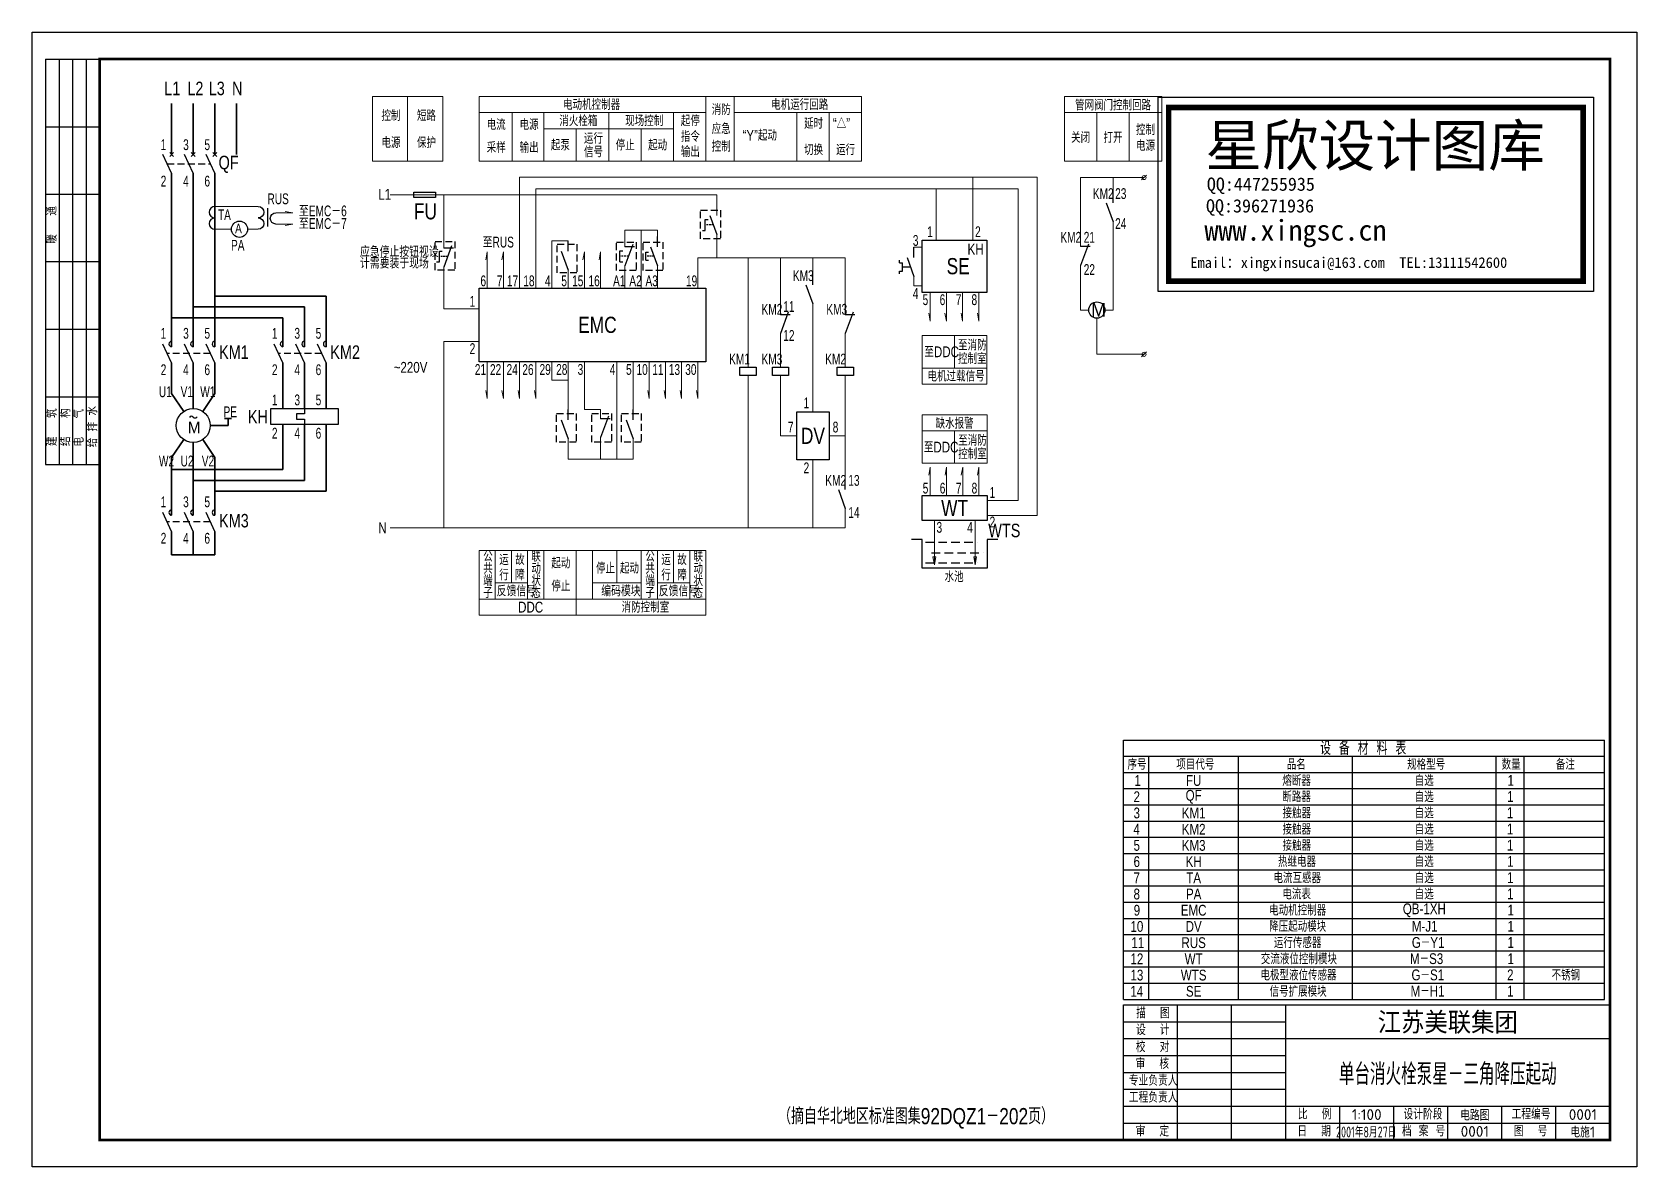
# Model space of a CAD drawing. Header units: millimetres. Extents: x 0 to 120769, y -43836 to 42042.
# Drawn here: x 61183 to 120583, y -43836 to -1836 of the extents above; entities that cross this region are included whole.
import ezdxf
from ezdxf.enums import TextEntityAlignment as Align

# ---------------------------------------------------------------- set-up
doc = ezdxf.new("R2010")
doc.units = ezdxf.units.MM
doc.header["$LTSCALE"] = 100
doc.header["$MEASUREMENT"] = 0
for name, pattern in [('ACAD_ISO10W100', [18.5, 12, -3, 0.5, -3]), ('DASH', [0.35, 0.25, -0.1]), ('DASHED2', [9.525, 6.35, -3.175])]:
    doc.linetypes.add(name, pattern=pattern)
for name, color, linetype in [('PUB_DIM', 3, 'Continuous'), ('PUB_TEXT', 7, 'Continuous'), ('PUB_TITLE', 4, 'Continuous'), ('点划线', 5, 'ACAD_ISO10W100'), ('虚线', 7, 'DASHED2')]:
    doc.layers.add(name, color=color, linetype=linetype)
for name, color, linetype, lineweight in [('一次线', 1, 'Continuous', 35), ('二次线', 4, 'Continuous', 15), ('块', 3, 'Continuous', 30), ('文字', 2, 'Continuous', 15)]:
    doc.layers.add(name, color=color, linetype=linetype, lineweight=lineweight)
doc.styles.add('-GBCBIGGBENOR', font='GBENOR.shx', dxfattribs={"width": 1.2, "bigfont": 'GBCBIG.shx'})
doc.styles.add('-HZTXTHZTXT_E', font='HZTXT_E.shx', dxfattribs={"width": 0.8, "bigfont": 'HZTXT.shx'})
doc.styles.add('163', font='SimSun.ttf', dxfattribs={"width": 0.99})
doc.styles.add('HZ', font='hztxt_e.shx', dxfattribs={"bigfont": 'hztxt.shx'})
doc.styles.add('样式 1', font='hztxt_e.shx', dxfattribs={"width": 0.8, "bigfont": 'hztxt.shx'})

# ---------------------------------------------------------------- blocks, each defined once
blk = doc.blocks.new('_LABEL1')
at = {"layer": 'PUB_TEXT'}
for p, q in [((-150, 20), (-150, 0)), ((0, 20), (-150, 20)), ((-125, 20), (-125, 0)), ((-100, 20), (-100, 0)), ((-75, 0), (-75, 20)), ((-50, 20), (-50, 0)), ((-25, 20), (-25, 0)), ((0, 20), (0, 0)), ((0, 15), (-150, 15)), ((0, 10), (-150, 10)), ((0, 5), (-150, 5)), ((0, 0), (-150, 0))]:
    blk.add_line(p, q, dxfattribs=at)
at = {"layer": 'PUB_TEXT', "style": '-GBCBIGGBENOR', "width": 1.2}
for s, p in [('建   筑', (-143.23, 15.86)), ('暖   通', (-68.36, 15.91)), ('结   构', (-143.21, 10.84)), ('电   气', (-143.41, 5.91)), ('给 排 水', (-143.65, 0.9))]:
    blk.add_text(s, height=3.5, dxfattribs=at).set_placement(p)
blk = doc.blocks.new('热继电器')
at = {"layer": '块'}
blk.add_lwpolyline([(-12.48, 0), (12.48, 0), (12.48, -5.95), (-12.48, -5.95)], close=True, dxfattribs=at)
blk = doc.blocks.new('接触器')
at = {"layer": '块'}
blk.add_line((0, -5.96), (-3.24, 1), dxfattribs=at)
blk.add_arc((0, 1), 1, 90, 270, dxfattribs=at)
blk = doc.blocks.new('电流互感器')
at = {"layer": '块'}
for centre in [(0, -2.1), (0, -6.3)]:
    blk.add_arc(centre, 2.1, 90, 270, dxfattribs=at)
blk = doc.blocks.new('断路器')
at = {"layer": '块'}
for p, q in [((0, -6.96), (-3.24, 0)), ((0.72, -0.72), (-0.72, 0.72)), ((0.72, 0.72), (-0.72, -0.72))]:
    blk.add_line(p, q, dxfattribs=at)
blk = doc.blocks.new('传感器')
at = {"layer": '块'}
blk.add_line((3.15, 1.7), (3.15, -5.14), dxfattribs=at)
for centre, start, end in [((0, -2.1), 270, 90), ((6.58, 0.2), 90, 270), ((6.58, -4), 90, 270)]:
    blk.add_arc(centre, 2.1, start, end, dxfattribs=at)
blk = doc.blocks.new('动闭触点')
at = {"layer": '块'}
for p, q in [((-2.56, 0), (0, -7.02)), ((0, 0), (0, 3.83))]:
    blk.add_line(p, q, dxfattribs=at)
blk = doc.blocks.new('动合触点')
blk.add_blockref('动闭触点', (0, 0))
blk = doc.blocks.new('热继动闭触点')
at = {"layer": '块'}
for p, q in [((-5.35, -5.84), (-5.35, -4.79)), ((-5.35, -5.84), (-4.3, -5.84)), ((-4.3, -8.84), (-4.3, -5.84)), ((-5.35, -8.84), (-4.3, -8.84)), ((-5.35, -9.89), (-5.35, -8.84))]:
    blk.add_line(p, q, dxfattribs=at)
at = {"layer": '块', "color": 4, "linetype": 'DASHED2', "ltscale": 0.1}
blk.add_line((-1.28, -7.34), (-4.3, -7.34), dxfattribs=at)
blk.add_blockref('动合触点', (0, -3.83))
blk = doc.blocks.new('动断触点')
at = {"layer": '块'}
for p, q in [((2.88, 0.91), (0, -7)), ((3.56, 0), (0, 0))]:
    blk.add_line(p, q, dxfattribs=at)
blk = doc.blocks.new('线圈')
at = {"layer": '块'}
for p, q in [((-3, -3), (-3, 0)), ((-3, 0), (3, 0)), ((3, 0), (3, -3)), ((3, -3), (-3, -3))]:
    blk.add_line(p, q, dxfattribs=at)
blk = doc.blocks.new('星欣设计图库02')
at = {"color": 5}
for p, q in [((0, 0), (0, 35969)), ((0, 35969), (80528, 35969)), ((80528, 35969), (80528, 0)), ((80528, 0), (0, 0))]:
    blk.add_line(p, q, dxfattribs=at)
at = {"color": 5, "const_width": 1008}
blk.add_lwpolyline([(1909, 1909), (1909, 34060), (78618, 34060), (78618, 1909), (1909, 1909)], dxfattribs=at)
at = {"color": 1, "style": '163'}
for s, height, p in [('星欣设计图库', 7680, (8697, 23212)), ('QQ:447255935', 2449.44, (8982, 18644)), ('QQ:396271936', 2449.44, (8821, 14628)), ('www.xingsc.cn', 3810.24, (8535, 9428)), ('Email：xingxinsucai@163.com  TEL:13111542600', 1959.55, (5919, 4381))]:
    blk.add_text(s, height=height, dxfattribs=at).set_placement(p)

msp = doc.modelspace()

# ---------------------------------------------------------------- linework, layer by layer
at = {"layer": 'PUB_TEXT'}
for p, q in [((101583, -37636), (101583, -28036)), ((101583, -28036), (119379, -28036)), ((119379, -37636), (119379, -28036)), ((101583, -28636), (119379, -28636)), ((102515, -37636), (102515, -28636)), ((105838, -37636), (105838, -28636)), ((110056, -37636), (110056, -28636)), ((115373, -37636), (115373, -28636)), ((116413, -37636), (116413, -28636)), ((101583, -29236), (119379, -29236)), ((101583, -29836), (119379, -29836)), ((101583, -30436), (119379, -30436)), ((101583, -31036), (119379, -31036)), ((101583, -31636), (119379, -31636)), ((101583, -32236), (119379, -32236)), ((101583, -32836), (119379, -32836)), ((101583, -33436), (119379, -33436)), ((101583, -34036), (119379, -34036)), ((101583, -34636), (119379, -34636)), ((101583, -35236), (119379, -35236)), ((101583, -35836), (119379, -35836)), ((101583, -36436), (119379, -36436)), ((101583, -37036), (119379, -37036)), ((101583, -37636), (119379, -37636)), ((101583, -42836), (101583, -37836)), ((101583, -37836), (119583, -37836)), ((103583, -42836), (103583, -37836)), ((105583, -42836), (105583, -37836)), ((107583, -42836), (107583, -37836)), ((119583, -42836), (119583, -37836)), ((101583, -38461), (107583, -38461)), ((101583, -39086), (119583, -39086)), ((101583, -39711), (107583, -39711)), ((101583, -40336), (107583, -40336)), ((101583, -40961), (107583, -40961)), ((101583, -41586), (119583, -41586)), ((109583, -42836), (109583, -41586)), ((111583, -42836), (111583, -41586)), ((113583, -42836), (113583, -41586)), ((115583, -42836), (115583, -41586)), ((117583, -42836), (117583, -41586)), ((101583, -42211), (119583, -42211)), ((101583, -42836), (119583, -42836))]:
    msp.add_line(p, q, dxfattribs=at)
at = {"layer": 'PUB_TITLE'}
msp.add_lwpolyline([(61183, -43836), (61183, -1836), (120583, -1836), (120583, -43836)], close=True, dxfattribs=at)
at = {"layer": 'PUB_TITLE', "const_width": 100}
msp.add_lwpolyline([(63683, -42836), (119583, -42836), (119583, -2836), (63683, -2836)], close=True, dxfattribs=at)
at = {"layer": '一次线'}
for p, q in [((66349, -4474), (66349, -6365)), ((67149, -4474), (67149, -6365)), ((67949, -4474), (67949, -6365)), ((68749, -4474), (68749, -6365)), ((66349, -7060), (66349, -9524)), ((67149, -7060), (67149, -9524)), ((67949, -7060), (67949, -9524)), ((66349, -9524), (66349, -13480)), ((67149, -9524), (67149, -13480)), ((67949, -9524), (67949, -13480)), ((67949, -11609), (72067, -11609)), ((72067, -11609), (72067, -13480)), ((66349, -12409), (70467, -12409)), ((67149, -12009), (71267, -12009)), ((70467, -12409), (70467, -13480)), ((71267, -12009), (71267, -13480)), ((66349, -14076), (66349, -15212)), ((67149, -14076), (67149, -15767)), ((67949, -14076), (67949, -15212)), ((70467, -14076), (70467, -15767)), ((71267, -14076), (71267, -15767)), ((72067, -14076), (72067, -15767)), ((66349, -15212), (66796, -15875)), ((67949, -15212), (67502, -15875)), ((67779, -16397), (68438, -16397)), ((68308, -16134), (68567, -16134)), ((68438, -16397), (68438, -16134)), ((70467, -16363), (70467, -18029)), ((71267, -16363), (71267, -18429)), ((72067, -16363), (72067, -18829)), ((66349, -17582), (66796, -16919)), ((67149, -17027), (67149, -19717)), ((67949, -17582), (67502, -16919)), ((66349, -17582), (66349, -19717)), ((67949, -17582), (67949, -19717)), ((66349, -18029), (70467, -18029)), ((67149, -18429), (71267, -18429)), ((67949, -18829), (72067, -18829)), ((67149, -20313), (67149, -20603))]:
    msp.add_line(p, q, dxfattribs=at)
at = {"layer": '一次线', "ltscale": 0.2}
for p, q in [((66349, -20313), (66349, -21177)), ((67149, -20313), (67149, -21177)), ((67949, -20313), (67949, -21177)), ((66349, -21177), (67949, -21177))]:
    msp.add_line(p, q, dxfattribs=at)
at = {"layer": '二次线', "linetype": 'DASH'}
for p, q in [((75083, -6616), (75083, -4216)), ((76383, -6616), (76383, -4216))]:
    msp.add_line(p, q, dxfattribs=at)
at = {"layer": '二次线'}
for p, q in [((86126, -4216), (86126, -6616)), ((77726, -4816), (86126, -4816)), ((80126, -4816), (80126, -6616)), ((82526, -4816), (82526, -6616)), ((84926, -4816), (84926, -6616)), ((87171, -4816), (91883, -4816)), ((99393, -4816), (102993, -4816)), ((80126, -5416), (82526, -5416)), ((81326, -5416), (81326, -6616)), ((82526, -5416), (84926, -5416)), ((83726, -5416), (83726, -6616)), ((79226, -11317), (79226, -7202)), ((79826, -11317), (79826, -7640)), ((94646, -9542), (94646, -7640)), ((96003, -9542), (96003, -7202)), ((102428, -7132), (102251, -7309)), ((74442, -7855), (76097, -7855)), ((76097, -7855), (76986, -7855)), ((76419, -7855), (76419, -9838)), ((76986, -7855), (86525, -7855)), ((70545, -8470), (70840, -8522)), ((70545, -8995), (70840, -8942)), ((83726, -11317), (83726, -9168)), ((77974, -10263), (78026, -9968)), ((78026, -11317), (78026, -9968)), ((78574, -10263), (78626, -9968)), ((78626, -11317), (78626, -9968)), ((81026, -9558), (80426, -9558)), ((80426, -11317), (80426, -9558)), ((81574, -10263), (81626, -9968)), ((81626, -11317), (81626, -9968)), ((82174, -10263), (82226, -9968)), ((82226, -11317), (82226, -9968)), ((93825, -9797), (94125, -9797)), ((76419, -10538), (76419, -12081)), ((81026, -11317), (81026, -10643)), ((83126, -11317), (83126, -10482)), ((84326, -11317), (84326, -10482)), ((85826, -10193), (91284, -10193)), ((85826, -11317), (85826, -10193)), ((93825, -11224), (93825, -10882)), ((93825, -11224), (94125, -11224)), ((94425, -12536), (94425, -11478)), ((95025, -12536), (95025, -11478)), ((95625, -12536), (95625, -11478)), ((96225, -12536), (96225, -11478)), ((76419, -12081), (77726, -12081)), ((94373, -12240), (94425, -12536)), ((94973, -12240), (95025, -12536)), ((95573, -12240), (95625, -12536)), ((96173, -12240), (96225, -12536)), ((76419, -13281), (76419, -20181)), ((76419, -13281), (77726, -13281)), ((95325, -13068), (95325, -14268)), ((78026, -15393), (78026, -14044)), ((78626, -15393), (78626, -14044)), ((79226, -15393), (79226, -14044)), ((79826, -15393), (79826, -14044)), ((80426, -14719), (80426, -14044)), ((81026, -15804), (81026, -14044)), ((81626, -15804), (81626, -14044)), ((82826, -17644), (82826, -14044)), ((83426, -15804), (83426, -14044)), ((84026, -15393), (84026, -14044)), ((84626, -15393), (84626, -14044)), ((85226, -15393), (85226, -14044)), ((85826, -15393), (85826, -14044)), ((102428, -13673), (102251, -13849)), ((80426, -14719), (81026, -14719)), ((94125, -14268), (96525, -14268)), ((77974, -15098), (78026, -15393)), ((78574, -15098), (78626, -15393)), ((79174, -15098), (79226, -15393)), ((79774, -15098), (79826, -15393)), ((83974, -15098), (84026, -15393)), ((84574, -15098), (84626, -15393)), ((85174, -15098), (85226, -15393)), ((85774, -15098), (85826, -15393)), ((82226, -16145), (82226, -15804)), ((94129, -16595), (96529, -16595)), ((95329, -16595), (95329, -17795)), ((81026, -17644), (81026, -16889)), ((82226, -17644), (82226, -16844)), ((83426, -17644), (83426, -16889)), ((81026, -17644), (83426, -17644)), ((94429, -17932), (94377, -18228)), ((94429, -18989), (94429, -17932)), ((95029, -17932), (94977, -18228)), ((95029, -18989), (95029, -17932)), ((95629, -17932), (95577, -18228)), ((95629, -18989), (95629, -17932)), ((96229, -17932), (96177, -18228)), ((96229, -18989), (96229, -17932)), ((74442, -20181), (74540, -20181)), ((74540, -20181), (91284, -20181)), ((78326, -21019), (78326, -22819)), ((78926, -21019), (78926, -22219)), ((79526, -21019), (79526, -22819)), ((80126, -21019), (80126, -22819)), ((81326, -21019), (81326, -23419)), ((81926, -21019), (81926, -22819)), ((82826, -21019), (82826, -22219)), ((83726, -21019), (83726, -22819)), ((84326, -21019), (84326, -22819)), ((84926, -21019), (84926, -22219)), ((85526, -21019), (85526, -22819)), ((86126, -21019), (86126, -23419)), ((94527, -21255), (94579, -21551)), ((94631, -21255), (94579, -21551)), ((96035, -21255), (96087, -21551)), ((96139, -21255), (96087, -21551)), ((78326, -22219), (79526, -22219)), ((81926, -22219), (83726, -22219)), ((84326, -22219), (85526, -22219)), ((77726, -22819), (86126, -22819))]:
    msp.add_line(p, q, dxfattribs=at)
at = {"layer": '二次线', "ltscale": 0.2}
for p, q in [((86126, -4216), (87171, -4216)), ((91883, -6616), (91883, -4216)), ((102993, -6616), (102993, -4216)), ((78949, -6616), (78949, -4816)), ((89484, -6616), (89484, -4816)), ((90683, -6616), (90683, -4816)), ((100593, -6616), (100593, -4816)), ((101793, -6616), (101793, -4816)), ((101793, -6616), (101793, -4816)), ((101793, -6616), (101793, -4816)), ((86126, -6616), (87171, -6616)), ((79226, -7202), (98380, -7202)), ((79826, -7640), (97676, -7640)), ((97676, -19170), (97676, -7640)), ((98380, -19731), (98380, -7202)), ((99993, -9775), (99993, -7220)), ((99993, -7220), (102339, -7220)), ((101193, -7220), (101193, -7772)), ((67949, -8292), (69550, -8292)), ((86525, -7855), (86525, -8623)), ((70208, -8522), (70840, -8522)), ((101193, -8857), (101193, -12123)), ((67949, -9132), (68203, -9132)), ((68560, -9132), (68203, -9132)), ((69550, -9132), (69160, -9132)), ((70208, -8942), (70840, -8942)), ((83126, -9168), (84326, -9168)), ((83126, -9783), (83126, -9168)), ((84326, -9397), (84326, -9168)), ((86525, -9323), (86525, -10193)), ((87684, -10193), (87684, -14242)), ((88884, -12295), (88884, -10193)), ((90084, -10803), (90084, -10193)), ((91284, -10193), (91284, -12295)), ((99993, -12123), (99993, -10474)), ((90084, -11888), (90084, -15887)), ((99993, -12123), (100291, -12123)), ((100593, -12424), (100593, -13761)), ((100894, -12123), (101193, -12123)), ((88884, -14242), (88884, -12995)), ((91284, -12995), (91284, -14242)), ((100593, -13761), (102339, -13761)), ((87684, -14542), (87684, -20181)), ((88884, -16778), (88884, -14542)), ((91284, -14542), (91284, -18386)), ((81626, -15804), (82226, -15804)), ((88884, -16778), (89484, -16778)), ((91262, -16778), (90684, -16778)), ((90084, -17668), (90084, -20181)), ((91284, -19471), (91284, -20181)), ((97676, -19170), (96529, -19170)), ((94579, -19907), (94579, -21551)), ((96087, -19907), (96087, -21555)), ((98380, -19731), (96529, -19731)), ((94527, -21255), (94631, -21255)), ((96035, -21255), (96139, -21255))]:
    msp.add_line(p, q, dxfattribs=at)
at = {"layer": '二次线'}
for points in [[(76383, -6616), (73783, -6616), (73783, -4216), (76383, -4216)], [(86126, -6616), (77726, -6616), (77726, -4216), (86126, -4216)], [(91883, -6616), (87171, -6616), (87171, -4216), (91883, -4216)], [(102993, -6616), (99393, -6616), (99393, -4216), (102993, -4216)], [(86126, -23419), (77726, -23419), (77726, -21019), (86126, -21019)]]:
    msp.add_lwpolyline(points, dxfattribs=at)
for points in [[(94125, -13068), (96525, -13068), (96525, -14868), (94125, -14868)], [(94129, -15995), (96529, -15995), (96529, -17795), (94129, -17795)]]:
    msp.add_lwpolyline(points, close=True, dxfattribs=at)
for centre in [(102339, -7220), (102339, -13761)]:
    msp.add_circle(centre, 75, dxfattribs=at)
at = {"layer": '块'}
for p, q in [((86097, -8773), (86202, -8773)), ((86097, -9173), (86097, -8773)), ((86270, -8623), (86525, -9323)), ((85992, -9173), (86097, -9173)), ((76262, -10342), (76262, -9942)), ((76262, -9942), (76367, -9942)), ((76707, -9747), (76419, -10538)), ((76775, -9838), (76419, -9838)), ((82942, -10333), (82942, -9933)), ((82942, -9933), (83047, -9933)), ((83414, -9692), (83126, -10482)), ((83482, -9783), (83126, -9783)), ((83897, -9981), (84002, -9981)), ((83897, -10281), (83897, -9981)), ((76157, -10342), (76262, -10342)), ((82942, -10333), (83047, -10333)), ((83897, -10281), (84002, -10281)), ((82514, -16054), (82226, -16844)), ((82582, -16145), (82226, -16145)), ((94129, -20618), (93729, -20618)), ((94129, -21681), (94129, -20618)), ((96529, -20618), (96529, -21681)), ((96929, -20618), (96529, -20618)), ((96529, -21681), (94129, -21681))]:
    msp.add_line(p, q, dxfattribs=at)
at = {"layer": '块', "color": 4, "linetype": 'DASHED2', "ltscale": 0.1}
for p, q in [((86397, -8973), (86097, -8973)), ((76563, -10142), (76262, -10142)), ((83254, -10133), (82942, -10133)), ((84199, -10131), (83897, -10131))]:
    msp.add_line(p, q, dxfattribs=at)
at = {"layer": '块', "ltscale": 0.2}
for p, q in [((70967, -15967), (70967, -16167)), ((71267, -15967), (70967, -15967)), ((71267, -15767), (71267, -15967)), ((70967, -16167), (71267, -16167)), ((71267, -16167), (71267, -16363))]:
    msp.add_line(p, q, dxfattribs=at)
for points in [[(75315, -7755), (76115, -7755), (76115, -7955), (75315, -7955)], [(89484, -15887), (90684, -15887), (90684, -17668), (89484, -17668)]]:
    msp.add_lwpolyline(points, close=True, dxfattribs=at)
at = {"layer": '块'}
for points in [[(94125, -9542), (96525, -9542), (96525, -11478), (94125, -11478)], [(77726, -11317), (86126, -11317), (86126, -14044), (77726, -14044)], [(94129, -18989), (96529, -18989), (96529, -19907), (94129, -19907)]]:
    msp.add_lwpolyline(points, close=True, dxfattribs=at)
msp.add_circle((68860, -9132), 300, dxfattribs=at)
at = {"layer": '块', "ltscale": 0.2}
msp.add_circle((100593, -12123), 301, dxfattribs=at)
at = {"layer": '块', "color": 6}
msp.add_circle((67149, -16397), 630, dxfattribs=at)
at = {"layer": '块'}
for centre, start, end in [((67078, -16146), 40.93764, 144.39953), ((67214, -16028), 220.93764, 324.39953)]:
    msp.add_arc(centre, 89.9, start, end, dxfattribs=at)
at = {"layer": '虚线', "ltscale": 0.4}
for p, q in [((66187, -6712), (67787, -6712)), ((67787, -13728), (66187, -13728)), ((71904, -13728), (70304, -13728)), ((67787, -19965), (66187, -19965))]:
    msp.add_line(p, q, dxfattribs=at)
at = {"layer": '虚线', "ltscale": 0.5}
for p, q in [((94253, -20714), (96160, -20714)), ((94479, -21114), (96385, -21114)), ((94253, -21477), (96159, -21477))]:
    msp.add_line(p, q, dxfattribs=at)
at = {"layer": '虚线', "color": 5, "ltscale": 0.4}
for points in [[(85929, -8429), (86658, -8429), (86658, -9488), (85929, -9488)], [(76098, -9583), (76827, -9583), (76827, -10642), (76098, -10642)], [(80624, -9688), (81352, -9688), (81352, -10747), (80624, -10747)], [(82820, -9605), (83548, -9605), (83548, -10664), (82820, -10664)], [(83795, -9605), (84523, -9605), (84523, -10664), (83795, -10664)], [(80597, -15957), (81325, -15957), (81325, -17016), (80597, -17016)], [(81898, -15957), (82626, -15957), (82626, -17016), (81898, -17016)], [(83001, -15957), (83729, -15957), (83729, -17016), (83001, -17016)]]:
    msp.add_lwpolyline(points, close=True, dxfattribs=at)

# ---------------------------------------------------------------- block references
at = {"xscale": 100, "yscale": 100, "zscale": 100}
msp.add_blockref('动合触点', (84326, -9780), dxfattribs=at)
at = {"layer": 'PUB_DIM', "xscale": 0.2000000000116415, "yscale": 0.2000000000116415, "zscale": 0.2}
msp.add_blockref('星欣设计图库02', (102869, -11437), dxfattribs=at)
at = {"layer": 'PUB_TITLE', "xscale": 100, "yscale": 100, "zscale": 100, "rotation": 90}
msp.add_blockref('_LABEL1', (63683, -2836), dxfattribs=at)
at = {"layer": '一次线', "xscale": 100, "yscale": 100, "zscale": 100}
msp.add_blockref('热继电器', (71267, -15767), dxfattribs=at)
at = {"layer": '二次线', "xscale": 100, "yscale": 100, "zscale": 100}
for name, p in [('动合触点', (101193, -8155)), ('动合触点', (81026, -9941)), ('动断触点', (99993, -9775)), ('动合触点', (90084, -11186)), ('动断触点', (88884, -12295)), ('动断触点', (91284, -12295)), ('接触器', (66349, -13480)), ('接触器', (67149, -13480)), ('接触器', (67949, -13480)), ('接触器', (70467, -13480)), ('接触器', (71267, -13480)), ('接触器', (72067, -13480)), ('线圈', (87684, -14242)), ('线圈', (88884, -14242)), ('线圈', (91284, -14242)), ('动合触点', (81026, -16187)), ('动合触点', (83426, -16187)), ('动合触点', (91284, -18769)), ('接触器', (66349, -19717)), ('接触器', (67149, -19717)), ('接触器', (67949, -19717))]:
    msp.add_blockref(name, p, dxfattribs=at)
at = {"layer": '文字', "xscale": 100, "yscale": 100, "zscale": 100}
for p in [(66349, -6365), (67149, -6365), (67949, -6365)]:
    msp.add_blockref('断路器', p, dxfattribs=at)
at = {"layer": '点划线', "ltscale": 0.2, "yscale": 100, "zscale": 100}
for name, p, xscale in [('电流互感器', (67949, -8292), 100), ('传感器', (70208, -8522), -100), ('热继动闭触点', (93825, -9797), 100)]:
    msp.add_blockref(name, p, dxfattribs=dict(at, xscale=xscale))

# ---------------------------------------------------------------- texts
at = {"layer": 'PUB_TEXT'}
for s, height, style, width, p in [('设  备  材  料  表', 500, '-HZTXTHZTXT_E', 0.8, (108857, -28586)), ('序号', 400, '-HZTXTHZTXT_E', 0.8, (101728, -29137)), ('项目代号', 400, '-HZTXTHZTXT_E', 0.8, (103535, -29136)), ('品名', 400, '-HZTXTHZTXT_E', 0.8, (107622, -29136)), ('规格型号', 400, '-HZTXTHZTXT_E', 0.8, (112078, -29139)), ('数量', 400, '-HZTXTHZTXT_E', 0.8, (115575, -29136)), ('备注', 400, '-HZTXTHZTXT_E', 0.8, (117582, -29136)), ('熔断器', 400, '-HZTXTHZTXT_E', 0.8, (107458, -29736)), ('自选', 400, '-HZTXTHZTXT_E', 0.8, (112358, -29734)), ('1', 400, '-HZTXTHZTXT_E', 0.8, (115796, -29729)), ('断路器', 400, '-HZTXTHZTXT_E', 0.8, (107458, -30336)), ('自选', 400, '-HZTXTHZTXT_E', 0.8, (112358, -30334)), ('1', 400, '-HZTXTHZTXT_E', 0.8, (115779, -30329)), ('接触器', 400, '-HZTXTHZTXT_E', 0.8, (107466, -30936)), ('自选', 400, '-HZTXTHZTXT_E', 0.8, (112358, -30934)), ('1', 400, '-HZTXTHZTXT_E', 0.8, (115773, -30929)), ('接触器', 400, '-HZTXTHZTXT_E', 0.8, (107466, -31536)), ('自选', 400, '-HZTXTHZTXT_E', 0.8, (112358, -31534)), ('1', 400, '-HZTXTHZTXT_E', 0.8, (115773, -31529)), ('接触器', 400, '-HZTXTHZTXT_E', 0.8, (107466, -32136)), ('自选', 400, '-HZTXTHZTXT_E', 0.8, (112358, -32134)), ('1', 400, '-HZTXTHZTXT_E', 0.8, (115773, -32129)), ('热继电器', 400, '-HZTXTHZTXT_E', 0.8, (107298, -32737)), ('自选', 400, '-HZTXTHZTXT_E', 0.8, (112358, -32734)), ('1', 400, '-HZTXTHZTXT_E', 0.8, (115779, -32729)), ('电流互感器', 400, '-HZTXTHZTXT_E', 0.8, (107131, -33336)), ('自选', 400, '-HZTXTHZTXT_E', 0.8, (112358, -33334)), ('1', 400, '-HZTXTHZTXT_E', 0.8, (115779, -33329)), ('电流表', 400, '-HZTXTHZTXT_E', 0.8, (107460, -33936)), ('自选', 400, '-HZTXTHZTXT_E', 0.8, (112358, -33934)), ('1', 400, '-HZTXTHZTXT_E', 0.8, (115779, -33929)), ('电动机控制器', 400, '-HZTXTHZTXT_E', 0.8, (106971, -34534)), ('1', 400, '-HZTXTHZTXT_E', 0.8, (115796, -34529)), ('降压起动模块', 400, '-HZTXTHZTXT_E', 0.8, (106971, -35134)), ('1', 400, '-HZTXTHZTXT_E', 0.8, (115796, -35129)), ('运行传感器', 400, '-HZTXTHZTXT_E', 0.8, (107147, -35736)), ('G－Y1', 400, '-HZTXTHZTXT_E', 0.8, (112252, -35729)), ('1', 400, '-HZTXTHZTXT_E', 0.8, (115796, -35729)), ('交流液位控制模块', 400, '-HZTXTHZTXT_E', 0.8, (106663, -36336)), ('M－S3', 400, '-HZTXTHZTXT_E', 0.8, (112183, -36329)), ('1', 400, '-HZTXTHZTXT_E', 0.8, (115796, -36329)), ('电极型液位传感器', 400, '-HZTXTHZTXT_E', 0.8, (106651, -36936)), ('G－S1', 400, '-HZTXTHZTXT_E', 0.8, (112240, -36929)), ('2', 400, '-HZTXTHZTXT_E', 0.8, (115779, -36929)), ('不锈钢', 400, '-HZTXTHZTXT_E', 0.8, (117426, -36937)), ('信号扩展模块', 400, '-HZTXTHZTXT_E', 0.8, (106987, -37539)), ('M－H1', 400, '-HZTXTHZTXT_E', 0.8, (112206, -37529)), ('1', 400, '-HZTXTHZTXT_E', 0.8, (115779, -37529)), ('描  图', 400, '-GBCBIGGBENOR', 1.2, (102051, -38336)), ('设  计', 400, '-GBCBIGGBENOR', 1.2, (102043, -38956)), ('校  对', 400, '-GBCBIGGBENOR', 1.2, (102038, -39590)), ('审  核', 400, '-GBCBIGGBENOR', 1.2, (102026, -40211)), ('专业负责人', 400, '-GBCBIGGBENOR', 1.2, (101778, -40831)), ('工程负责人', 400, '-GBCBIGGBENOR', 1.2, (101778, -41456)), ('比  例        ', 400, '-GBCBIGGBENOR', 1.2, (108036, -42079)), ('设计阶段', 400, '-GBCBIGGBENOR', 1.2, (111946, -42081)), ('工程编号', 400, '-GBCBIGGBENOR', 1.2, (115946, -42079)), ('审  定', 400, '-GBCBIGGBENOR', 1.2, (102028, -42706)), ('日  期', 400, '-GBCBIGGBENOR', 1.2, (108016, -42709)), ('档 案 号', 400, '-GBCBIGGBENOR', 1.2, (111886, -42704)), ('图  号', 400, '-GBCBIGGBENOR', 1.2, (116028, -42702))]:
    msp.add_text(s, height=height, dxfattribs=dict(at, style=style, width=width)).set_placement(p)
at = {"layer": 'PUB_TEXT', "ltscale": 0.2, "style": '-HZTXTHZTXT_E', "width": 0.8}
for s, p in [('1', (101986, -29736)), ('2', (101952, -30336)), ('3', (101952, -30936)), ('4', (101946, -31536)), ('5', (101952, -32136)), ('6', (101952, -32736)), ('7', (101952, -33336)), ('8', (101952, -33936)), ('9', (101958, -34536)), ('10', (101838, -35136)), ('M-J1', (112252, -35129)), ('11', (101872, -35736)), ('12', (101838, -36336)), ('13', (101838, -36936)), ('14', (101832, -37536))]:
    msp.add_text(s, height=400, dxfattribs=at).set_placement(p)
at = {"layer": 'PUB_TEXT', "style": '-HZTXTHZTXT_E', "width": 0.8}
for s, p in [('FU', (104177, -29536)), ('QF', (104177, -30136)), ('KH', (104177, -32536)), ('TA', (104177, -33136)), ('PA', (104177, -33736)), ('EMC', (104177, -34336)), ('QB-1XH', (112715, -34336)), ('RUS', (104177, -35536)), ('WT', (104177, -36136)), ('WTS', (104177, -36736)), ('SE', (104177, -37336))]:
    msp.add_text(s, height=400, dxfattribs=at).set_placement(p, align=Align.MIDDLE)
at = {"layer": 'PUB_TEXT', "ltscale": 0.2, "style": '-HZTXTHZTXT_E', "width": 0.8}
for s, p in [('KM1', (104177, -30736)), ('KM2', (104177, -31336)), ('KM3', (104177, -31936)), ('DV', (104177, -34936))]:
    msp.add_text(s, height=400, dxfattribs=at).set_placement(p, align=Align.MIDDLE)
at = {"layer": 'PUB_TEXT', "style": '-GBCBIGGBENOR'}
for tag, text, height, width, p in [('江苏美联集团', '江苏美联集团', 800, 1.5, (113583, -38461)), ('1:100', '1:100', 400, 1.2, (110583, -41898)), ('电路图', '电路图', 400, 1.2, (114583, -41898)), ('0001', '0001', 400, 1.2, (118583, -41898)), ('2001年8月27日', '2001年8月27日', 400, 0.8, (110564, -42523)), ('0001', '0001', 400, 1.2, (114583, -42523)), ('电施1', '电施1', 400, 1.2, (118583, -42523))]:
    msp.add_attdef(tag, text=text, height=height, dxfattribs=dict(at, width=width)).set_placement(p, align=Align.MIDDLE)
at = {"layer": '块', "style": '-HZTXTHZTXT_E', "width": 0.8}
for s, height, p in [('QF', 500, (68085, -6912)), ('FU', 600, (75313, -8768)), ('EMC', 600, (81395, -12970)), ('KM1', 500, (68103, -13931)), ('KM2', 500, (72220, -13931)), ('KH', 500, (69172, -16320)), ('KM3', 500, (68103, -20168)), ('WTS', 500, (96574, -20530))]:
    msp.add_text(s, height=height, dxfattribs=at).set_placement(p)
at = {"layer": '块', "style": '样式 1', "text_generation_flag": 4, "width": 0.8}
msp.add_text('A', height=350, rotation=180, dxfattribs=at).set_placement((68947, -9279))
at = {"layer": '块', "ltscale": 0.2, "style": '-HZTXTHZTXT_E', "width": 0.8}
msp.add_text('SE', height=600, dxfattribs=at).set_placement((95033, -10799))
at = {"layer": '块'}
for height, style, p in [(500, 'HZ', (100380, -12364)), (420, '样式 1', (66947, -16680))]:
    msp.add_text('M', height=height, dxfattribs=dict(at, style=style)).set_placement(p)
at = {"layer": '块', "style": '-HZTXTHZTXT_E', "width": 0.8}
msp.add_text('DV', height=600, dxfattribs=at).set_placement((90084, -16778), align=Align.MIDDLE)
at = {"layer": '块', "ltscale": 0.2, "style": '-HZTXTHZTXT_E', "width": 0.8}
for s, p in [('WT', (95329, -19448)), ('（摘自华北地区标准图集92DQZ1－202页）', (93903, -42003))]:
    msp.add_text(s, height=600, dxfattribs=at).set_placement(p, align=Align.MIDDLE)
at = {"layer": '文字'}
for s, height, style, width, p in [('L1', 500, '-HZTXTHZTXT_E', 0.8, (66074, -4170)), ('L2', 500, '-HZTXTHZTXT_E', 0.8, (66929, -4170)), ('L3', 500, '-HZTXTHZTXT_E', 0.8, (67721, -4170)), ('N', 500, '-HZTXTHZTXT_E', 0.8, (68584, -4170)), ('控制', 400, 'HZ', 0.8, (74114, -5125)), ('短路', 400, 'HZ', 0.8, (75427, -5125)), ('电动机控制器', 400, 'HZ', 0.8, (80837, -4716)), ('消防', 400, 'HZ', 0.8, (86338, -4902)), ('电机运行回路', 400, 'HZ', 0.8, (88539, -4716)), ('电流', 400, 'HZ', 0.8, (78008, -5459)), ('电源', 400, 'HZ', 0.8, (79227, -5459)), ('消火栓箱', 400, 'HZ', 0.8, (80697, -5316)), ('现场控制', 400, 'HZ', 0.8, (83136, -5316)), ('起停', 400, 'HZ', 0.8, (85195, -5316)), ('应急', 400, 'HZ', 0.8, (86338, -5611)), ('延时', 400, 'HZ', 0.8, (89756, -5415)), ('“△”', 400, 'HZ', 0.8, (90821, -5415)), ('1', 400, 'HZ', 0.7, (65942, -6203)), ('3', 400, 'HZ', 0.7, (66774, -6203)), ('5', 400, 'HZ', 0.7, (67561, -6203)), ('电源', 400, 'HZ', 0.8, (74114, -6125)), ('保护', 400, 'HZ', 0.8, (75427, -6125)), ('采样', 400, 'HZ', 0.8, (78008, -6305)), ('输出', 400, 'HZ', 0.8, (79227, -6305)), ('起泵', 400, 'HZ', 0.8, (80385, -6216)), ('运行', 400, 'HZ', 0.8, (81608, -5966)), ('停止\u3000', 400, 'HZ', 0.8, (82785, -6216)), ('起动', 400, 'HZ', 0.8, (83984, -6216)), ('指令', 400, 'HZ', 0.8, (85195, -5898)), ('控制', 400, 'HZ', 0.8, (86338, -6265)), ('“Y”起动', 400, 'HZ', 0.8, (87478, -5853)), ('信号', 400, 'HZ', 0.8, (81608, -6466)), ('输出', 400, 'HZ', 0.8, (85195, -6457)), ('切换', 400, 'HZ', 0.8, (89756, -6389)), ('运行', 400, 'HZ', 0.8, (90943, -6389)), ('2', 400, 'HZ', 0.7, (65942, -7551)), ('4', 400, 'HZ', 0.7, (66774, -7551)), ('6', 400, 'HZ', 0.7, (67561, -7551)), ('L1', 400, 'HZ', 0.8, (73997, -8040)), ('KM2', 400, 'HZ', 0.7, (100445, -8013)), ('23', 400, 'HZ', 0.7, (101271, -8013)), ('RUS', 400, 'HZ', 0.7, (69895, -8205)), ('至EMC－6', 400, 'HZ', 0.7, (71061, -8654)), ('TA', 400, 'HZ', 0.7, (68062, -8796)), ('至EMC－7', 400, 'HZ', 0.7, (71061, -9122)), ('24', 400, 'HZ', 0.7, (101271, -9122)), ('至RUS', 400, 'HZ', 0.7, (77863, -9808)), ('3', 400, 'HZ', 0.7, (93782, -9748)), ('1', 400, 'HZ', 0.7, (94311, -9424)), ('2', 400, 'HZ', 0.7, (96086, -9424)), ('KM2', 400, 'HZ', 0.7, (99245, -9630)), ('21', 400, 'HZ', 0.7, (100108, -9630)), ('PA', 400, 'HZ', 0.7, (68546, -9926)), ('应急停止按钮视设', 400, 'HZ', 0.7, (73320, -10161)), ('KH', 400, 'HZ', 0.8, (95807, -10072)), ('计需要装于现场', 400, 'HZ', 0.7, (73320, -10587)), ('KM3', 400, 'HZ', 0.7, (89343, -11050)), ('22', 400, 'HZ', 0.7, (100108, -10824)), ('6', 400, 'HZ', 0.7, (77778, -11242)), ('7', 400, 'HZ', 0.7, (78384, -11242)), ('17', 400, 'HZ', 0.7, (78758, -11242)), ('18', 400, 'HZ', 0.7, (79365, -11242)), ('4', 400, 'HZ', 0.7, (80165, -11242)), ('5', 400, 'HZ', 0.7, (80772, -11242)), ('15', 400, 'HZ', 0.7, (81170, -11242)), ('16', 400, 'HZ', 0.7, (81777, -11242)), ('A1', 400, 'HZ', 0.7, (82687, -11242)), ('A2', 400, 'HZ', 0.7, (83289, -11242)), ('A3', 400, 'HZ', 0.7, (83887, -11242)), ('19', 400, 'HZ', 0.7, (85385, -11242)), ('1', 400, 'HZ', 0.7, (77378, -11999)), ('11', 400, 'HZ', 0.7, (88987, -12193)), ('4', 400, 'HZ', 0.7, (93782, -11710)), ('5', 400, 'HZ', 0.7, (94144, -11939)), ('6', 400, 'HZ', 0.7, (94775, -11939)), ('7', 400, 'HZ', 0.7, (95371, -11939)), ('8', 400, 'HZ', 0.7, (95954, -11939)), ('KM2', 400, 'HZ', 0.7, (88183, -12295)), ('KM3', 400, 'HZ', 0.7, (90583, -12295)), ('1', 400, 'HZ', 0.7, (65942, -13184)), ('3', 400, 'HZ', 0.7, (66774, -13184)), ('5', 400, 'HZ', 0.7, (67561, -13184)), ('1', 400, 'HZ', 0.7, (70059, -13184)), ('3', 400, 'HZ', 0.7, (70892, -13184)), ('5', 400, 'HZ', 0.7, (71678, -13184)), ('12', 400, 'HZ', 0.7, (88987, -13263)), ('2', 400, 'HZ', 0.7, (77378, -13750)), ('2', 400, 'HZ', 0.7, (65942, -14532)), ('4', 400, 'HZ', 0.7, (66774, -14532)), ('6', 400, 'HZ', 0.7, (67561, -14532)), ('2', 400, 'HZ', 0.7, (70059, -14532)), ('4', 400, 'HZ', 0.7, (70892, -14532)), ('6', 400, 'HZ', 0.7, (71678, -14532)), ('~220V', 400, 'HZ', 0.8, (74566, -14442)), ('21', 400, 'HZ', 0.7, (77570, -14525)), ('22', 400, 'HZ', 0.7, (78130, -14525)), ('24', 400, 'HZ', 0.7, (78744, -14525)), ('26', 400, 'HZ', 0.7, (79329, -14525)), ('29', 400, 'HZ', 0.7, (79965, -14521)), ('28', 400, 'HZ', 0.7, (80580, -14521)), ('3', 400, 'HZ', 0.7, (81375, -14521)), ('4', 400, 'HZ', 0.7, (82566, -14521)), ('5', 400, 'HZ', 0.7, (83168, -14521)), ('10', 400, 'HZ', 0.7, (83554, -14525)), ('11', 400, 'HZ', 0.7, (84140, -14525)), ('13', 400, 'HZ', 0.7, (84749, -14525)), ('30', 400, 'HZ', 0.7, (85358, -14525)), ('KM1', 400, 'HZ', 0.7, (86983, -14137)), ('KM3', 400, 'HZ', 0.7, (88183, -14137)), ('KM2', 400, 'HZ', 0.7, (90540, -14137)), ('U1', 400, 'HZ', 0.7, (65877, -15346)), ('V1', 400, 'HZ', 0.7, (66680, -15346)), ('W1', 400, 'HZ', 0.7, (67407, -15346)), ('1', 400, 'HZ', 0.7, (70059, -15649)), ('3', 400, 'HZ', 0.7, (70892, -15649)), ('5', 400, 'HZ', 0.7, (71678, -15649)), ('1', 400, 'HZ', 0.7, (89739, -15758)), ('PE', 400, 'HZ', 0.7, (68267, -16090)), ('2', 400, 'HZ', 0.7, (70059, -16881)), ('4', 400, 'HZ', 0.7, (70892, -16881)), ('6', 400, 'HZ', 0.7, (71678, -16881)), ('7', 400, 'HZ', 0.7, (89159, -16654)), ('8', 400, 'HZ', 0.7, (90817, -16654)), ('W2', 400, 'HZ', 0.7, (65877, -17910)), ('U2', 400, 'HZ', 0.7, (66680, -17910)), ('V2', 400, 'HZ', 0.7, (67464, -17910)), ('2', 400, 'HZ', 0.7, (89739, -18163)), ('KM2', 400, 'HZ', 0.7, (90543, -18627)), ('13', 400, 'HZ', 0.7, (91395, -18627)), ('5', 400, 'HZ', 0.7, (94148, -18914)), ('6', 400, 'HZ', 0.7, (94779, -18914)), ('7', 400, 'HZ', 0.7, (95375, -18914)), ('8', 400, 'HZ', 0.7, (95958, -18914)), ('1', 400, 'HZ', 0.7, (96623, -19076)), ('1', 400, 'HZ', 0.7, (65942, -19421)), ('3', 400, 'HZ', 0.7, (66774, -19421)), ('5', 400, 'HZ', 0.7, (67561, -19421)), ('14', 400, 'HZ', 0.7, (91395, -19815)), ('N', 400, 'HZ', 0.8, (73997, -20383)), ('3', 400, 'HZ', 0.7, (94659, -20365)), ('4', 400, 'HZ', 0.7, (95795, -20365)), ('2', 400, 'HZ', 0.7, (96623, -20167)), ('2', 400, 'HZ', 0.7, (65942, -20769)), ('4', 400, 'HZ', 0.7, (66774, -20769)), ('6', 400, 'HZ', 0.7, (67561, -20769)), ('公', 400, 'HZ', 0.8, (77882, -21436)), ('运', 400, 'HZ', 0.8, (78474, -21560)), ('故', 400, 'HZ', 0.8, (79063, -21560)), ('联', 400, 'HZ', 0.8, (79664, -21436)), ('起动', 400, 'HZ', 0.8, (80402, -21686)), ('公', 400, 'HZ', 0.8, (83882, -21436)), ('运', 400, 'HZ', 0.8, (84474, -21560)), ('故', 400, 'HZ', 0.8, (85063, -21560)), ('联', 400, 'HZ', 0.8, (85664, -21436)), ('端', 400, 'HZ', 0.8, (77882, -22336)), ('共', 400, 'HZ', 0.8, (77882, -21886)), ('行', 400, 'HZ', 0.8, (78474, -22127)), ('障', 400, 'HZ', 0.8, (79063, -22127)), ('状', 400, 'HZ', 0.8, (79664, -22336)), ('动', 400, 'HZ', 0.8, (79664, -21886)), ('停止', 400, 'HZ', 0.8, (82057, -21875)), ('起动', 400, 'HZ', 0.8, (82942, -21875)), ('端', 400, 'HZ', 0.8, (83882, -22336)), ('共', 400, 'HZ', 0.8, (83882, -21886)), ('行', 400, 'HZ', 0.8, (84474, -22127)), ('障', 400, 'HZ', 0.8, (85063, -22127)), ('状', 400, 'HZ', 0.8, (85664, -22336)), ('动', 400, 'HZ', 0.8, (85664, -21886)), ('子', 400, 'HZ', 0.8, (77882, -22786)), ('反馈信号', 400, 'HZ', 0.7, (78379, -22719)), ('态', 400, 'HZ', 0.8, (79664, -22786)), ('停止', 400, 'HZ', 0.8, (80402, -22536)), ('编码模块', 400, 'HZ', 0.7, (82249, -22719)), ('子', 400, 'HZ', 0.8, (83882, -22786)), ('反馈信号', 400, 'HZ', 0.7, (84379, -22719)), ('态', 400, 'HZ', 0.8, (85664, -22786)), ('DDC', 400, 'HZ', 0.8, (79173, -23319)), ('消防控制室', 400, 'HZ', 0.8, (83004, -23319))]:
    msp.add_text(s, height=height, dxfattribs=dict(at, style=style, width=width)).set_placement(p)
at = {"layer": '文字', "style": 'HZ', "width": 0.8}
for s, p in [('管网阀门控制回路', (101193, -4516)), ('控制', (102394, -5425)), ('关闭', (99993, -5716)), ('打开', (101193, -5716)), ('电源', (102394, -6016))]:
    msp.add_text(s, height=400, dxfattribs=at).set_placement(p, align=Align.MIDDLE)
at = {"layer": '文字', "ltscale": 0.2, "style": '-HZTXTHZTXT_E', "width": 0.8}
for s, p in [('至DDC', (94210, -13868)), ('至消防', (95457, -13618)), ('控制室', (95457, -14118)), ('电机过载信号', (94327, -14768)), ('至DDC', (94192, -17395)), ('控制室', (95461, -17645)), ('至消防', (95461, -17145)), ('水池', (94957, -22192))]:
    msp.add_text(s, height=400, dxfattribs=at).set_placement(p)
msp.add_text('缺水报警', height=400, dxfattribs=at).set_placement((95329, -16295), align=Align.MIDDLE)
at = {"layer": '文字', "style": '-GBCBIGGBENOR'}
msp.add_attdef('单台消火栓泵星－三角降压起动', text='公寓', height=800, dxfattribs=at).set_placement((113583, -40367), align=Align.MIDDLE)

doc.saveas('drawing.dxf')
